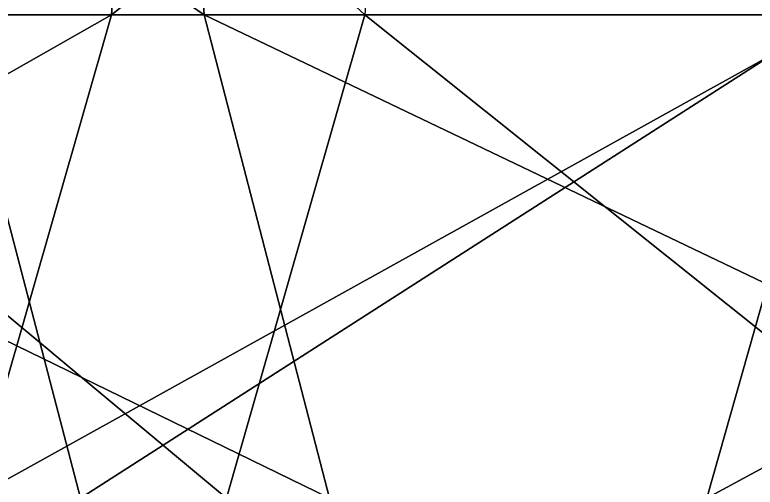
# Model space of a CAD drawing. Header units: millimetres. Extents: x -235 to 235, y -32 to 43.
# Drawn here: x -219.628 to -218.993, y -31.286 to -30.881 of the extents above; entities that cross this region are included whole.
import ezdxf

# ---------------------------------------------------------------- set-up
doc = ezdxf.new("R2010")
doc.units = ezdxf.units.MM
doc.layers.get('0').update_dxf_attribs({"true_color": 0x58b11b})

msp = doc.modelspace()

# ---------------------------------------------------------------- meshes
at = {"color": 18, "true_color": 0x000000}
mesh = msp.add_polyface(dxfattribs=at)
corners = [(-217.96204, -30.34812, 1419.30261), (-217.92725, -30.88108, 1419.27112), (-217.13257, -30.88108, 1420.13293), (-218.74072, -30.34812, 1418.42664), (-218.70544, -30.88108, 1418.39587), (-219.50146, -30.34812, 1417.53748), (-219.46558, -30.88108, 1417.50732), (-220.24542, -30.34812, 1416.63391), (-220.20898, -30.88108, 1416.60449), (-219.71594, -30.34811, 1334.35718), (-219.67987, -30.88107, 1334.38708), (-220.41864, -30.88107, 1335.29517), (-218.96063, -30.34811, 1333.46191), (-218.92505, -30.88107, 1333.49243), (-218.18805, -30.34811, 1332.57874), (-218.15302, -30.88107, 1332.60999), (-217.39905, -30.34811, 1331.70874), (-217.36456, -30.88107, 1331.7406), (-217.9964, -30.34811, 1342.55981), (-218.03503, -30.88108, 1342.5332), (-217.35803, -30.88108, 1341.5719), (-218.65289, -30.34812, 1343.53223), (-218.69196, -30.88108, 1343.50647), (-219.28821, -30.34811, 1344.51538), (-219.32782, -30.88108, 1344.49036), (-219.90356, -30.34811, 1345.51062), (-219.9436, -30.88108, 1345.48633), (-220.50006, -30.34811, 1346.51965), (-220.54065, -30.88108, 1346.49609), (-220.11322, -30.34812, 1405.78076), (-220.15344, -30.88108, 1405.80469), (-220.74261, -30.88108, 1404.79041), (-219.50525, -30.34812, 1406.78027), (-219.54492, -30.88108, 1406.80505), (-218.87793, -30.34812, 1407.7666), (-218.91711, -30.88108, 1407.79211), (-218.23041, -30.34812, 1408.74097), (-218.2691, -30.88108, 1408.76721), (-217.56281, -30.34813, 1409.70312), (-217.60101, -30.88108, 1409.73022), (-217.823, -31.2956, 1419.17676), (-218.59961, -31.2956, 1418.30359), (-219.35803, -31.2956, 1417.41699), (-220.09979, -31.29561, 1416.51624), (-220.30878, -31.2956, 1335.38281), (-219.57166, -31.2956, 1334.47668), (-218.81848, -31.2956, 1333.58398), (-218.04785, -31.2956, 1332.70361), (-217.47247, -31.2956, 1341.4895), (-218.15094, -31.2956, 1342.45325), (-218.80914, -31.2956, 1343.42908), (-219.44647, -31.2956, 1344.41528), (-220.06378, -31.2956, 1345.4137), (-220.27411, -31.2956, 1405.87646), (-219.664, -31.2956, 1406.87915), (-219.03473, -31.29561, 1407.86853), (-218.38525, -31.29561, 1408.84619), (-217.71564, -31.29561, 1409.8114)]
mesh.append_faces([[corners[k] for k in face] for face in [(0, 1, 2), (1, 0, 3), (3, 4, 1), (4, 3, 5), (5, 6, 4), (6, 5, 7), (7, 8, 6), (9, 10, 11), (12, 13, 10), (14, 15, 13), (16, 17, 15), (18, 19, 20), (21, 22, 19), (23, 24, 22), (25, 26, 24), (27, 28, 26), (29, 30, 31), (30, 29, 32), (32, 33, 30), (33, 32, 34), (34, 35, 33), (35, 34, 36), (36, 37, 35), (37, 36, 38), (38, 39, 37), (40, 1, 4), (4, 41, 40), (41, 4, 6), (6, 42, 41), (42, 6, 8), (8, 43, 42), (44, 11, 10), (10, 45, 44), (45, 10, 13), (13, 46, 45), (46, 13, 15), (15, 47, 46), (47, 15, 17), (48, 20, 19), (19, 49, 48), (49, 19, 22), (22, 50, 49), (50, 22, 24), (24, 51, 50), (51, 24, 26), (26, 52, 51), (52, 26, 28), (53, 30, 33), (33, 54, 53), (54, 33, 35), (35, 55, 54), (55, 35, 37), (37, 56, 55), (56, 37, 39), (39, 57, 56)]], dxfattribs={"vtx2": -1, "color": 18})
mesh = msp.add_polyface(dxfattribs=at)
corners = [(-215.39929, -31.2956, 1421.71631), (-215.23364, -31.59169, 1421.55029), (-214.40155, -31.59169, 1422.36755), (-216.22156, -31.2956, 1420.88318), (-216.0531, -31.59169, 1420.7196), (-215.00177, -31.76935, 1421.31763), (-215.81732, -31.76935, 1420.49072), (-214.70361, -31.82857, 1421.01868), (-215.51416, -31.82857, 1420.19641), (-217.02991, -31.2956, 1420.03662), (-216.85883, -31.59169, 1419.8761), (-216.61926, -31.76935, 1419.65125), (-216.31128, -31.82857, 1419.3623), (-216.28906, -31.59169, 1331.1449), (-216.05151, -31.76934, 1331.37231), (-216.84674, -31.76934, 1332.21863), (-216.53607, -31.82856, 1332.50537), (-215.74609, -31.82856, 1331.66455), (-216.45874, -31.2956, 1330.98254), (-215.64178, -31.2956, 1330.1438), (-215.47522, -31.59169, 1330.30896), (-215.24207, -31.76934, 1330.54016), (-214.94232, -31.82856, 1330.83752), (-214.81097, -31.2956, 1329.32068), (-214.64777, -31.59169, 1329.48853), (-215.00262, -31.76935, 1337.41663), (-215.3241, -31.82857, 1337.14429), (-214.5437, -31.82857, 1336.24133), (-215.3241, -31.2956, 1338.68311), (-215.50568, -31.59169, 1338.5354), (-214.75262, -31.59169, 1337.6283), (-215.75995, -31.76935, 1338.32861), (-216.08685, -31.82857, 1338.06262), (-216.05804, -31.2956, 1339.60327), (-216.24304, -31.59169, 1339.45886), (-216.50195, -31.76935, 1339.25659), (-216.83484, -31.82857, 1338.99658), (-216.77454, -31.2956, 1340.53918), (-216.50232, -31.59171, 1411.84729), (-216.31647, -31.29561, 1411.70398), (-215.58704, -31.29562, 1412.63049), (-215.7702, -31.59171, 1412.77783), (-216.76257, -31.76936, 1412.0481), (-216.02667, -31.76936, 1412.98401), (-214.72943, -30.88109, 1413.45264), (-214.83765, -31.29562, 1413.54358), (-215.01801, -31.59171, 1413.69495), (-215.27045, -31.76936, 1413.90686), (-216.35638, -31.82858, 1413.24927), (-215.59503, -31.82858, 1414.17932), (-214.49194, -31.76936, 1414.8208), (-214.81232, -31.82858, 1415.10193), (-217.0932, -31.82857, 1418.51587), (-219.53992, -31.82856, 1335.99695), (-213.29407, -31.82857, 1329.23193), (-212.92896, -31.82856, 1334.47681), (-213.74579, -31.82856, 1335.35132)]
mesh.append_faces([[corners[k] for k in face] for face in [(53, 16, 54)]], dxfattribs={"vtx0": -1, "vtx1": -1, "vtx2": -1, "color": 18})
mesh.append_faces([[corners[k] for k in face] for face in [(53, 55, 56), (53, 56, 27), (53, 27, 26)]], dxfattribs={"vtx0": -1, "vtx2": -1, "color": 18})
mesh.append_faces([[corners[k] for k in face] for face in [(0, 1, 2), (1, 0, 3), (3, 4, 1), (5, 1, 4), (4, 6, 5), (7, 5, 6), (6, 8, 7), (4, 3, 9), (6, 4, 10), (10, 11, 6), (8, 6, 11), (11, 12, 8), (13, 14, 15), (16, 15, 14), (14, 17, 16), (13, 18, 19), (19, 20, 13), (14, 13, 20), (20, 21, 14), (17, 14, 21), (21, 22, 17), (20, 19, 23), (23, 24, 20), (21, 20, 24), (25, 26, 27), (28, 29, 30), (25, 30, 29), (29, 31, 25), (26, 25, 31), (31, 32, 26), (29, 28, 33), (33, 34, 29), (31, 29, 34), (34, 35, 31), (32, 31, 35), (35, 36, 32), (34, 33, 37), (38, 39, 40), (40, 41, 38), (42, 38, 41), (41, 43, 42), (44, 45, 40), (41, 40, 45), (45, 46, 41), (43, 41, 46), (46, 47, 43), (48, 43, 47), (47, 49, 48), (49, 47, 50), (50, 51, 49), (8, 12, 52), (16, 17, 22)]], dxfattribs={"vtx2": -1, "color": 18})

doc.saveas('drawing.dxf')
